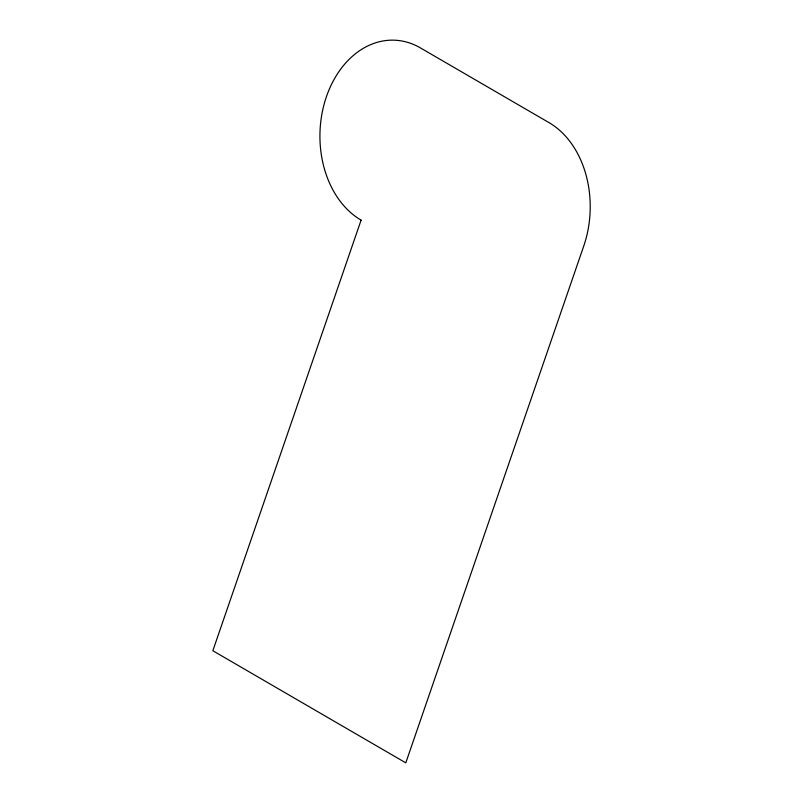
<?xml version="1.0" encoding="UTF-8"?>
<svg xmlns="http://www.w3.org/2000/svg" width="803" height="803" viewBox="0 0 803 803"><rect width="100%" height="100%" fill="white"/><g stroke="black" fill="none" stroke-linecap="round" stroke-linejoin="round"><path stroke-width="1.2" d="M361.099 220.132L212.835 650.731L405.796 762.85L583.711 246.14A93.911 70.784 -87.7 0 0 549.041 122.648L420.411 47.899A93.911 70.784 -87.7 0 0 326.44 96.641A93.911 70.784 -87.7 0 0 361.099 220.132"/></g></svg>
